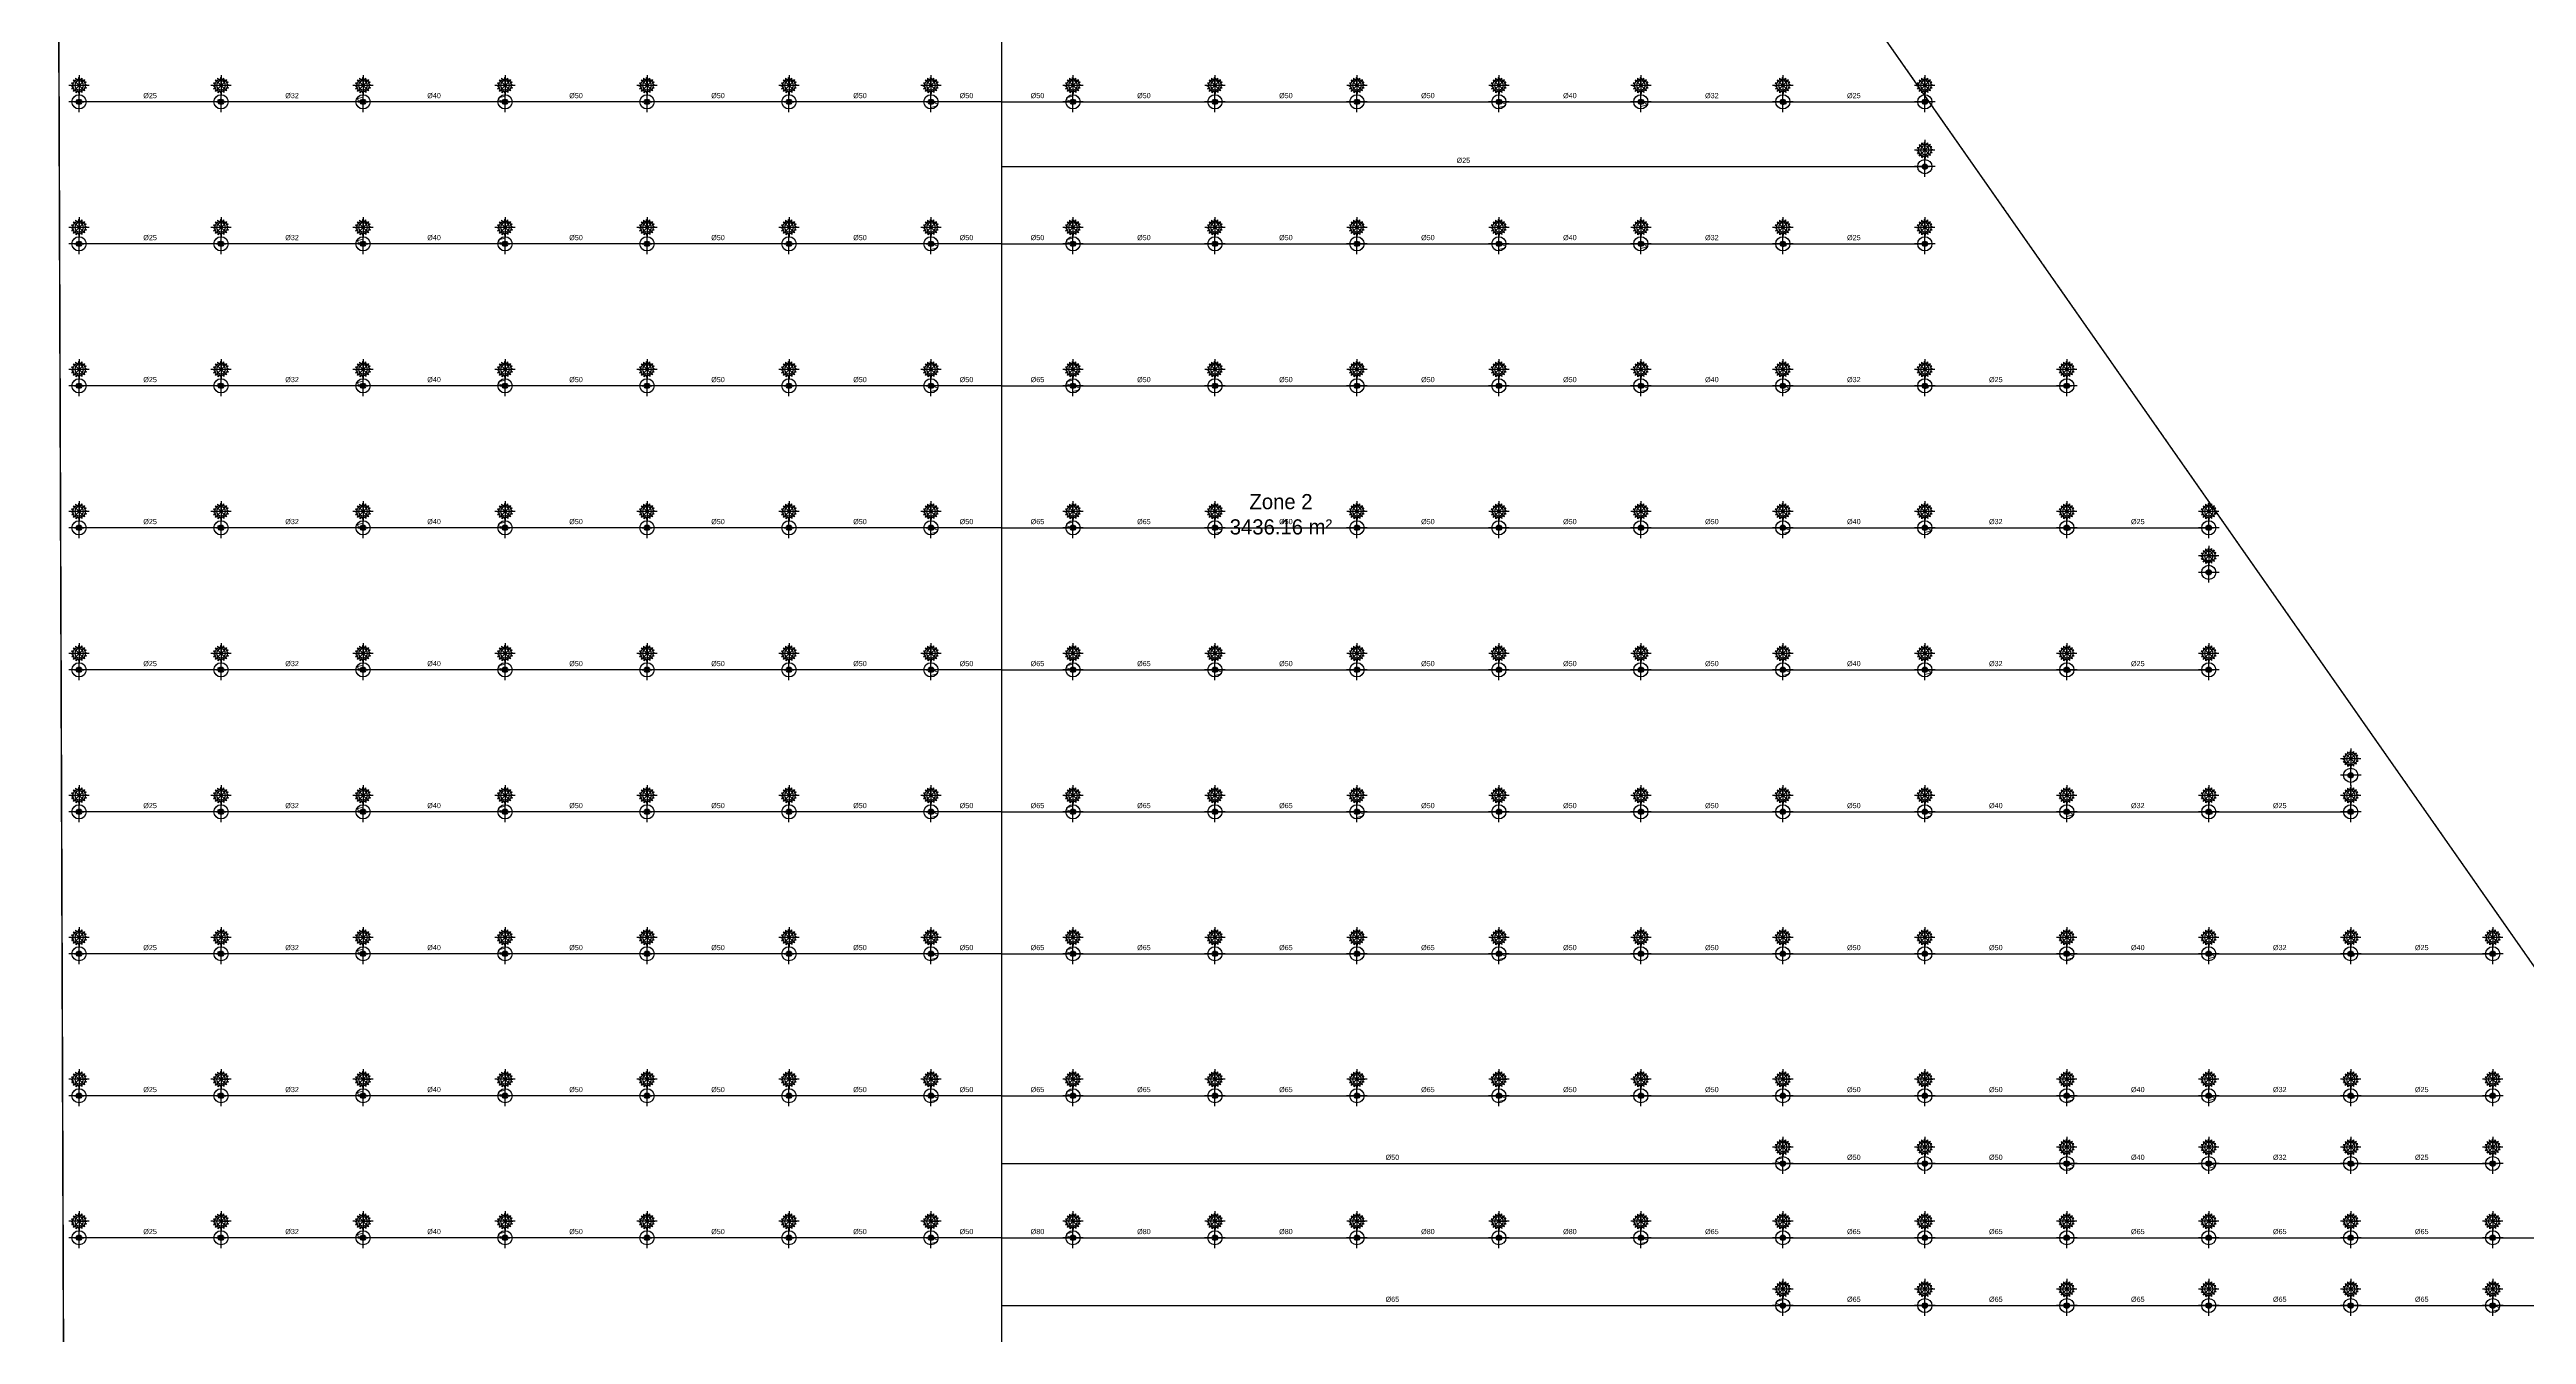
# Model space of a CAD drawing. Header units: millimetres. Extents: x 1706 to 534926, y -578380 to 27192.
# Drawn here: x 239674 to 292011, y -465972 to -438825 of the extents above; entities that cross this region are included whole.
import ezdxf

# ---------------------------------------------------------------- set-up
doc = ezdxf.new("R2010")
doc.units = ezdxf.units.MM
doc.linetypes.add('DASHDOT', pattern=[1, 0.5, -0.25, 0, -0.25])
doc.linetypes.add('DASHED', pattern=[19.05, 12.7, -6.35])
doc.layers.get('0').update_dxf_attribs({"color": 251})
for name, color, linetype in [('25∅', 1, 'DASHDOT'), ('floor boundary', 5, 'Continuous'), ('sprinkler - pipe branch', 1, 'Continuous'), ('sprinkler - pipe branch labels', 7, 'Continuous'), ('sprinkler - pipe branch markers', 8, 'Continuous'), ('sprinkler - pipe main', 1, 'Continuous'), ('sprinkler - pipe reducer', 30, 'Continuous'), ('sprinkler - sprinkler (above)', 4, 'Continuous'), ('sprinkler - zone label', 7, 'Continuous')]:
    doc.layers.add(name, color=color, linetype=linetype)
doc.layers.add('FF-PENDENT SPRINKLER', color=7, linetype='Continuous', true_color=0xcc0099)
doc.layers.add('McD-FIRE-SPRINKLER LINES', color=1, linetype='Continuous', lineweight=9)

# ---------------------------------------------------------------- blocks, each defined once
blk = doc.blocks.new('UPRIGHT SPRINKLER -68°C')
at = {"color": 5}
for p, q in [((-106, 3, 3), (-81, 13, 3)), ((-106, 3, 3), (-82, -7, 3)), ((-74, 76, 3), (-49, 65, 3)), ((-74, 76, 3), (-64, 51, 3)), ((3, 106, 3), (-9, 80, 3)), ((3, 106, 3), (13, 79, 3)), ((76, 74, 3), (49, 63, 3)), ((76, 74, 3), (65, 47, 3)), ((105, -3, 3), (79, 9, 3)), ((-76, -73, 3), (-66, -49, 3)), ((-76, -73, 3), (-53, -63, 3)), ((-4, -105, 3), (-13, -81, 3)), ((-4, -105, 3), (7, -81, 3)), ((72, -77, 3), (47, -66, 3)), ((72, -77, 3), (62, -51, 3)), ((105, -3, 3), (79, -13, 3))]:
    blk.add_line(p, q, dxfattribs=at)
at = {"color": 6}
for p, q in [((-1, -1, 3), (-106, 4, 3)), ((-96, 45, 3), (-78, 25, 3)), ((-96, 45, 3), (-69, 44, 3)), ((72, -77, 3), (-74, 76, 3)), ((-36, 100, 3), (-38, 72, 3)), ((-36, 100, 3), (-17, 79, 3)), ((-1, -1, 3), (3, 106, 3)), ((76, 74, 3), (-1, -1, 3)), ((43, 98, 3), (21, 77, 3)), ((43, 98, 3), (42, 68, 3)), ((99, 38, 3), (70, 39, 3)), ((99, 38, 3), (78, 18, 3)), ((-99, -35, 3), (-80, -18, 3)), ((-99, -35, 3), (-74, -36, 3)), ((-76, -73, 3), (-1, -1, 3)), ((-45, -95, 3), (-44, -70, 3)), ((-45, -95, 3), (-26, -78, 3)), ((-1, -1, 3), (-4, -105, 3)), ((-1, -1, 3), (105, -3, 3)), ((36, -98, 3), (19, -79, 3)), ((36, -98, 3), (38, -72, 3)), ((96, -43, 3), (69, -42, 3)), ((96, -43, 3), (77, -22, 3))]:
    blk.add_line(p, q, dxfattribs=at)
at = {"color": 5, "elevation": 3}
for points in [[(-1, -136), (-1, 135)], [(-137, -1), (135, -1)]]:
    blk.add_lwpolyline(points, dxfattribs=at)
at = {"color": 3}
blk.add_circle((-1, -1, 3), 59.2, dxfattribs=at)
at = {"color": 5}
for start, end in [(140.8422, 170.3714), (95.6315, 125.6992), (51.7639, 79.8685), (6.8313, 35.8146), (184.8407, 216.5012), (230.6178, 261.7138), (276.0216, 306.5945), (321.5184, 351.2266)]:
    blk.add_arc((-1, -1, 3), 81.1, start, end, dxfattribs=at)
blk = doc.blocks.new('PENDENT SPRINKLER (RG)')
at = {"linetype": 'Continuous', "extrusion": (0.000667552, -0.000166966, 1)}
h = blk.add_hatch(color=5, dxfattribs=at)
h.dxf.hatch_style = 1
edge = h.paths.add_edge_path()
edge.add_arc((0, 0), 56.7, 44.562, 404.562, ccw=False)
at = {"layer": '25∅', "linetype": 'Continuous', "extrusion": (0.000667552, -0.000166966, 1)}
h = blk.add_hatch(color=5, dxfattribs=at)
h.dxf.hatch_style = 1
edge = h.paths.add_edge_path()
edge.add_arc((0, 0), 56.7, 44.562, 404.562, ccw=False)
at = {"color": 222, "linetype": 'Continuous', "true_color": 0xcc0099, "extrusion": (0.000667073, -0.000166479, 1)}
for points in [[(0, -217), (0, 217)], [(-217, 0), (217, 0)]]:
    blk.add_lwpolyline(points, dxfattribs=at)
at = {"color": 222, "linetype": 'Continuous', "true_color": 0xcc0099, "extrusion": (0.000667552, -0.000166966, 1)}
blk.add_circle((0, 0), 150, dxfattribs=at)
at = {"color": 5, "linetype": 'Continuous', "extrusion": (0.000667552, -0.000166966, 1)}
blk.add_circle((0, 0), 56.7, dxfattribs=at)
at = {"layer": '25∅', "color": 5, "linetype": 'Continuous', "extrusion": (0.000667552, -0.000166966, 1)}
blk.add_circle((0, 0), 56.7, dxfattribs=at)
at = {"layer": 'FF-PENDENT SPRINKLER', "extrusion": (1.02436e-19, 0, -1), "xscale": 1.588226225829954, "yscale": 1.588226225829954, "zscale": 1.588226225829954}
blk.add_blockref('UPRIGHT SPRINKLER -68°C', (-346, 1, -4), dxfattribs=at)
blk = doc.blocks.new('reducer')
at = {"layer": 'McD-FIRE-SPRINKLER LINES'}
blk.add_lwpolyline([(16, 55), (33, 55), (48, 0), (0, 0)], close=True, dxfattribs=at)

msp = doc.modelspace()

# ---------------------------------------------------------------- linework, layer by layer
at = {"layer": 'floor boundary'}
msp.add_lwpolyline([(239673.856, -383177.8), (240169.16, -522270.843), (318922.686, -522270.843), (318922.686, -463861.665), (296138.648, -463861.665)], close=True, dxfattribs=at)
at = {"layer": 'floor boundary', "linetype": 'DASHED'}
msp.add_lwpolyline([(318922.686, -478682.031), (240013.942, -478682.031), (239673.856, -383177.8), (296138.648, -463861.665), (318922.686, -463861.665)], close=True, dxfattribs=at)
at = {"layer": 'McD-FIRE-SPRINKLER LINES'}
msp.add_lwpolyline([(239673.856, -383177.8), (240169.16, -522270.843), (318922.686, -522270.843), (318922.686, -463861.665), (296138.648, -463861.665)], close=True, dxfattribs=at)
at = {"layer": 'sprinkler - pipe branch'}
for points in [[(243298.271, -439929.915), (240298.271, -439929.915)], [(246298.271, -439929.915), (243298.271, -439929.915)], [(249298.271, -439929.915), (246298.271, -439929.915)], [(252298.271, -439929.915), (249298.271, -439929.915)], [(255298.271, -439929.915), (252298.271, -439929.915)], [(258298.271, -439929.915), (255298.271, -439929.915)], [(259798.271, -439929.915), (258298.271, -439929.915)], [(259798.271, -439929.915), (261298.271, -439929.915)], [(261298.271, -439929.915), (264298.271, -439929.915)], [(264298.271, -439929.915), (267298.271, -439929.915)], [(267298.271, -439929.915), (270298.271, -439929.915)], [(270298.271, -439929.915), (273298.271, -439929.915)], [(273298.271, -439929.915), (276298.271, -439929.915)], [(276298.271, -439929.915), (279298.271, -439929.915)], [(259798.271, -441298.055), (279298.271, -441298.055)], [(243298.271, -442929.915), (240298.271, -442929.915)], [(246298.271, -442929.915), (243298.271, -442929.915)], [(249298.271, -442929.915), (246298.271, -442929.915)], [(252298.271, -442929.915), (249298.271, -442929.915)], [(255298.271, -442929.915), (252298.271, -442929.915)], [(258298.271, -442929.915), (255298.271, -442929.915)], [(259798.271, -442929.915), (258298.271, -442929.915)], [(259798.271, -442929.915), (261298.271, -442929.915)], [(261298.271, -442929.915), (264298.271, -442929.915)], [(264298.271, -442929.915), (267298.271, -442929.915)], [(267298.271, -442929.915), (270298.271, -442929.915)], [(270298.271, -442929.915), (273298.271, -442929.915)], [(273298.271, -442929.915), (276298.271, -442929.915)], [(276298.271, -442929.915), (279298.271, -442929.915)], [(243298.271, -445929.915), (240298.271, -445929.915)], [(246298.271, -445929.915), (243298.271, -445929.915)], [(249298.271, -445929.915), (246298.271, -445929.915)], [(252298.271, -445929.915), (249298.271, -445929.915)], [(255298.271, -445929.915), (252298.271, -445929.915)], [(258298.271, -445929.915), (255298.271, -445929.915)], [(259798.271, -445929.915), (258298.271, -445929.915)], [(259798.271, -445929.915), (261298.271, -445929.915)], [(261298.271, -445929.915), (264298.271, -445929.915)], [(264298.271, -445929.915), (267298.271, -445929.915)], [(267298.271, -445929.915), (270298.271, -445929.915)], [(270298.271, -445929.915), (273298.271, -445929.915)], [(273298.271, -445929.915), (276298.271, -445929.915)], [(276298.271, -445929.915), (279298.271, -445929.915)], [(279298.271, -445929.915), (282298.271, -445929.915)], [(243298.271, -448929.915), (240298.271, -448929.915)], [(246298.271, -448929.915), (243298.271, -448929.915)], [(249298.271, -448929.915), (246298.271, -448929.915)], [(252298.271, -448929.915), (249298.271, -448929.915)], [(255298.271, -448929.915), (252298.271, -448929.915)], [(258298.271, -448929.915), (255298.271, -448929.915)], [(259798.271, -448929.915), (258298.271, -448929.915)], [(259798.271, -448929.915), (261298.271, -448929.915)], [(261298.271, -448929.915), (264298.271, -448929.915)], [(264298.271, -448929.915), (267298.271, -448929.915)], [(267298.271, -448929.915), (270298.271, -448929.915)], [(270298.271, -448929.915), (273298.271, -448929.915)], [(273298.271, -448929.915), (276298.271, -448929.915)], [(276298.271, -448929.915), (279298.271, -448929.915)], [(279298.271, -448929.915), (282298.271, -448929.915)], [(282298.271, -448929.915), (285298.271, -448929.915)], [(243298.271, -451929.915), (240298.271, -451929.915)], [(246298.271, -451929.915), (243298.271, -451929.915)], [(249298.271, -451929.915), (246298.271, -451929.915)], [(252298.271, -451929.915), (249298.271, -451929.915)], [(255298.271, -451929.915), (252298.271, -451929.915)], [(258298.271, -451929.915), (255298.271, -451929.915)], [(259798.271, -451929.915), (258298.271, -451929.915)], [(259798.271, -451929.915), (261298.271, -451929.915)], [(261298.271, -451929.915), (264298.271, -451929.915)], [(264298.271, -451929.915), (267298.271, -451929.915)], [(267298.271, -451929.915), (270298.271, -451929.915)], [(270298.271, -451929.915), (273298.271, -451929.915)], [(273298.271, -451929.915), (276298.271, -451929.915)], [(276298.271, -451929.915), (279298.271, -451929.915)], [(279298.271, -451929.915), (282298.271, -451929.915)], [(282298.271, -451929.915), (285298.271, -451929.915)], [(243298.271, -454929.915), (240298.271, -454929.915)], [(246298.271, -454929.915), (243298.271, -454929.915)], [(249298.271, -454929.915), (246298.271, -454929.915)], [(252298.271, -454929.915), (249298.271, -454929.915)], [(255298.271, -454929.915), (252298.271, -454929.915)], [(258298.271, -454929.915), (255298.271, -454929.915)], [(259798.271, -454929.915), (258298.271, -454929.915)], [(259798.271, -454929.915), (261298.271, -454929.915)], [(261298.271, -454929.915), (264298.271, -454929.915)], [(264298.271, -454929.915), (267298.271, -454929.915)], [(267298.271, -454929.915), (270298.271, -454929.915)], [(270298.271, -454929.915), (273298.271, -454929.915)], [(273298.271, -454929.915), (276298.271, -454929.915)], [(276298.271, -454929.915), (279298.271, -454929.915)], [(279298.271, -454929.915), (282298.271, -454929.915)], [(282298.271, -454929.915), (285298.271, -454929.915)], [(285298.271, -454929.915), (288298.271, -454929.915)], [(243298.271, -457929.915), (240298.271, -457929.915)], [(246298.271, -457929.915), (243298.271, -457929.915)], [(249298.271, -457929.915), (246298.271, -457929.915)], [(252298.271, -457929.915), (249298.271, -457929.915)], [(255298.271, -457929.915), (252298.271, -457929.915)], [(258298.271, -457929.915), (255298.271, -457929.915)], [(259798.271, -457929.915), (258298.271, -457929.915)], [(259798.271, -457929.915), (261298.271, -457929.915)], [(261298.271, -457929.915), (264298.271, -457929.915)], [(264298.271, -457929.915), (267298.271, -457929.915)], [(267298.271, -457929.915), (270298.271, -457929.915)], [(270298.271, -457929.915), (273298.271, -457929.915)], [(273298.271, -457929.915), (276298.271, -457929.915)], [(276298.271, -457929.915), (279298.271, -457929.915)], [(279298.271, -457929.915), (282298.271, -457929.915)], [(282298.271, -457929.915), (285298.271, -457929.915)], [(285298.271, -457929.915), (288298.271, -457929.915)], [(288298.271, -457929.915), (291298.271, -457929.915)], [(243298.271, -460929.915), (240298.271, -460929.915)], [(246298.271, -460929.915), (243298.271, -460929.915)], [(249298.271, -460929.915), (246298.271, -460929.915)], [(252298.271, -460929.915), (249298.271, -460929.915)], [(255298.271, -460929.915), (252298.271, -460929.915)], [(258298.271, -460929.915), (255298.271, -460929.915)], [(259798.271, -460929.915), (258298.271, -460929.915)], [(259798.271, -460929.915), (261298.271, -460929.915)], [(261298.271, -460929.915), (264298.271, -460929.915)], [(264298.271, -460929.915), (267298.271, -460929.915)], [(267298.271, -460929.915), (270298.271, -460929.915)], [(270298.271, -460929.915), (273298.271, -460929.915)], [(273298.271, -460929.915), (276298.271, -460929.915)], [(276298.271, -460929.915), (279298.271, -460929.915)], [(279298.271, -460929.915), (282298.271, -460929.915)], [(282298.271, -460929.915), (285298.271, -460929.915)], [(285298.271, -460929.915), (288298.271, -460929.915)], [(288298.271, -460929.915), (291298.271, -460929.915)], [(259798.271, -462361.665), (276298.271, -462361.665)], [(276298.271, -462361.665), (279298.271, -462361.665)], [(279298.271, -462361.665), (282298.271, -462361.665)], [(282298.271, -462361.665), (285298.271, -462361.665)], [(285298.271, -462361.665), (288298.271, -462361.665)], [(288298.271, -462361.665), (291298.271, -462361.665)], [(243298.271, -463929.915), (240298.271, -463929.915)], [(246298.271, -463929.915), (243298.271, -463929.915)], [(249298.271, -463929.915), (246298.271, -463929.915)], [(252298.271, -463929.915), (249298.271, -463929.915)], [(255298.271, -463929.915), (252298.271, -463929.915)], [(258298.271, -463929.915), (255298.271, -463929.915)], [(259798.271, -463929.915), (258298.271, -463929.915)], [(259798.271, -463929.915), (261298.271, -463929.915)], [(261298.271, -463929.915), (264298.271, -463929.915)], [(264298.271, -463929.915), (267298.271, -463929.915)], [(267298.271, -463929.915), (270298.271, -463929.915)], [(270298.271, -463929.915), (273298.271, -463929.915)], [(273298.271, -463929.915), (276298.271, -463929.915)], [(276298.271, -463929.915), (279298.271, -463929.915)], [(279298.271, -463929.915), (282298.271, -463929.915)], [(282298.271, -463929.915), (285298.271, -463929.915)], [(285298.271, -463929.915), (288298.271, -463929.915)], [(288298.271, -463929.915), (291298.271, -463929.915)], [(291298.271, -463929.915), (294298.271, -463929.915)], [(259798.271, -465361.665), (276298.271, -465361.665)], [(276298.271, -465361.665), (279298.271, -465361.665)], [(279298.271, -465361.665), (282298.271, -465361.665)], [(282298.271, -465361.665), (285298.271, -465361.665)], [(285298.271, -465361.665), (288298.271, -465361.665)], [(288298.271, -465361.665), (291298.271, -465361.665)], [(291298.271, -465361.665), (294298.271, -465361.665)]]:
    msp.add_lwpolyline(points, dxfattribs=at)
at = {"layer": 'sprinkler - pipe branch markers'}
for p, q in [((240198.271, -439929.915), (240398.271, -439929.915)), ((243198.271, -439929.915), (243398.271, -439929.915)), ((246198.271, -439929.915), (246398.271, -439929.915)), ((249198.271, -439929.915), (249398.271, -439929.915)), ((252198.271, -439929.915), (252398.271, -439929.915)), ((255198.271, -439929.915), (255398.271, -439929.915)), ((258198.271, -439929.915), (258398.271, -439929.915)), ((261198.271, -439929.915), (261398.271, -439929.915)), ((264198.271, -439929.915), (264398.271, -439929.915)), ((267198.271, -439929.915), (267398.271, -439929.915)), ((270198.271, -439929.915), (270398.271, -439929.915)), ((273198.271, -439929.915), (273398.271, -439929.915)), ((276198.271, -439929.915), (276398.271, -439929.915)), ((279198.271, -439929.915), (279398.271, -439929.915)), ((279198.271, -441298.055), (279398.271, -441298.055)), ((240198.271, -442929.915), (240398.271, -442929.915)), ((243198.271, -442929.915), (243398.271, -442929.915)), ((246198.271, -442929.915), (246398.271, -442929.915)), ((249198.271, -442929.915), (249398.271, -442929.915)), ((252198.271, -442929.915), (252398.271, -442929.915)), ((255198.271, -442929.915), (255398.271, -442929.915)), ((258198.271, -442929.915), (258398.271, -442929.915)), ((261198.271, -442929.915), (261398.271, -442929.915)), ((264198.271, -442929.915), (264398.271, -442929.915)), ((267198.271, -442929.915), (267398.271, -442929.915)), ((270198.271, -442929.915), (270398.271, -442929.915)), ((273198.271, -442929.915), (273398.271, -442929.915)), ((276198.271, -442929.915), (276398.271, -442929.915)), ((279198.271, -442929.915), (279398.271, -442929.915)), ((240198.271, -445929.915), (240398.271, -445929.915)), ((243198.271, -445929.915), (243398.271, -445929.915)), ((246198.271, -445929.915), (246398.271, -445929.915)), ((249198.271, -445929.915), (249398.271, -445929.915)), ((252198.271, -445929.915), (252398.271, -445929.915)), ((255198.271, -445929.915), (255398.271, -445929.915)), ((258198.271, -445929.915), (258398.271, -445929.915)), ((261198.271, -445929.915), (261398.271, -445929.915)), ((264198.271, -445929.915), (264398.271, -445929.915)), ((267198.271, -445929.915), (267398.271, -445929.915)), ((270198.271, -445929.915), (270398.271, -445929.915)), ((273198.271, -445929.915), (273398.271, -445929.915)), ((276198.271, -445929.915), (276398.271, -445929.915)), ((279198.271, -445929.915), (279398.271, -445929.915)), ((282198.271, -445929.915), (282398.271, -445929.915)), ((240198.271, -448929.915), (240398.271, -448929.915)), ((243198.271, -448929.915), (243398.271, -448929.915)), ((246198.271, -448929.915), (246398.271, -448929.915)), ((249198.271, -448929.915), (249398.271, -448929.915)), ((252198.271, -448929.915), (252398.271, -448929.915)), ((255198.271, -448929.915), (255398.271, -448929.915)), ((258198.271, -448929.915), (258398.271, -448929.915)), ((261198.271, -448929.915), (261398.271, -448929.915)), ((264198.271, -448929.915), (264398.271, -448929.915)), ((267198.271, -448929.915), (267398.271, -448929.915)), ((270198.271, -448929.915), (270398.271, -448929.915)), ((273198.271, -448929.915), (273398.271, -448929.915)), ((276198.271, -448929.915), (276398.271, -448929.915)), ((279198.271, -448929.915), (279398.271, -448929.915)), ((282198.271, -448929.915), (282398.271, -448929.915)), ((285198.271, -448929.915), (285398.271, -448929.915)), ((240198.271, -451929.915), (240398.271, -451929.915)), ((243198.271, -451929.915), (243398.271, -451929.915)), ((246198.271, -451929.915), (246398.271, -451929.915)), ((249198.271, -451929.915), (249398.271, -451929.915)), ((252198.271, -451929.915), (252398.271, -451929.915)), ((255198.271, -451929.915), (255398.271, -451929.915)), ((258198.271, -451929.915), (258398.271, -451929.915)), ((261198.271, -451929.915), (261398.271, -451929.915)), ((264198.271, -451929.915), (264398.271, -451929.915)), ((267198.271, -451929.915), (267398.271, -451929.915)), ((270198.271, -451929.915), (270398.271, -451929.915)), ((273198.271, -451929.915), (273398.271, -451929.915)), ((276198.271, -451929.915), (276398.271, -451929.915)), ((279198.271, -451929.915), (279398.271, -451929.915)), ((282198.271, -451929.915), (282398.271, -451929.915)), ((285198.271, -451929.915), (285398.271, -451929.915)), ((240198.271, -454929.915), (240398.271, -454929.915)), ((243198.271, -454929.915), (243398.271, -454929.915)), ((246198.271, -454929.915), (246398.271, -454929.915)), ((249198.271, -454929.915), (249398.271, -454929.915)), ((252198.271, -454929.915), (252398.271, -454929.915)), ((255198.271, -454929.915), (255398.271, -454929.915)), ((258198.271, -454929.915), (258398.271, -454929.915)), ((261198.271, -454929.915), (261398.271, -454929.915)), ((264198.271, -454929.915), (264398.271, -454929.915)), ((267198.271, -454929.915), (267398.271, -454929.915)), ((270198.271, -454929.915), (270398.271, -454929.915)), ((273198.271, -454929.915), (273398.271, -454929.915)), ((276198.271, -454929.915), (276398.271, -454929.915)), ((279198.271, -454929.915), (279398.271, -454929.915)), ((282198.271, -454929.915), (282398.271, -454929.915)), ((285198.271, -454929.915), (285398.271, -454929.915)), ((288198.271, -454929.915), (288398.271, -454929.915)), ((240198.271, -457929.915), (240398.271, -457929.915)), ((243198.271, -457929.915), (243398.271, -457929.915)), ((246198.271, -457929.915), (246398.271, -457929.915)), ((249198.271, -457929.915), (249398.271, -457929.915)), ((252198.271, -457929.915), (252398.271, -457929.915)), ((255198.271, -457929.915), (255398.271, -457929.915)), ((258198.271, -457929.915), (258398.271, -457929.915)), ((261198.271, -457929.915), (261398.271, -457929.915)), ((264198.271, -457929.915), (264398.271, -457929.915)), ((267198.271, -457929.915), (267398.271, -457929.915)), ((270198.271, -457929.915), (270398.271, -457929.915)), ((273198.271, -457929.915), (273398.271, -457929.915)), ((276198.271, -457929.915), (276398.271, -457929.915)), ((279198.271, -457929.915), (279398.271, -457929.915)), ((282198.271, -457929.915), (282398.271, -457929.915)), ((285198.271, -457929.915), (285398.271, -457929.915)), ((288198.271, -457929.915), (288398.271, -457929.915)), ((291198.271, -457929.915), (291398.271, -457929.915)), ((240198.271, -460929.915), (240398.271, -460929.915)), ((243198.271, -460929.915), (243398.271, -460929.915)), ((246198.271, -460929.915), (246398.271, -460929.915)), ((249198.271, -460929.915), (249398.271, -460929.915)), ((252198.271, -460929.915), (252398.271, -460929.915)), ((255198.271, -460929.915), (255398.271, -460929.915)), ((258198.271, -460929.915), (258398.271, -460929.915)), ((261198.271, -460929.915), (261398.271, -460929.915)), ((264198.271, -460929.915), (264398.271, -460929.915)), ((267198.271, -460929.915), (267398.271, -460929.915)), ((270198.271, -460929.915), (270398.271, -460929.915)), ((273198.271, -460929.915), (273398.271, -460929.915)), ((276198.271, -460929.915), (276398.271, -460929.915)), ((279198.271, -460929.915), (279398.271, -460929.915)), ((282198.271, -460929.915), (282398.271, -460929.915)), ((285198.271, -460929.915), (285398.271, -460929.915)), ((288198.271, -460929.915), (288398.271, -460929.915)), ((291198.271, -460929.915), (291398.271, -460929.915)), ((276198.271, -462361.665), (276398.271, -462361.665)), ((279198.271, -462361.665), (279398.271, -462361.665)), ((282198.271, -462361.665), (282398.271, -462361.665)), ((285198.271, -462361.665), (285398.271, -462361.665)), ((288198.271, -462361.665), (288398.271, -462361.665)), ((291198.271, -462361.665), (291398.271, -462361.665)), ((240198.271, -463929.915), (240398.271, -463929.915)), ((243198.271, -463929.915), (243398.271, -463929.915)), ((246198.271, -463929.915), (246398.271, -463929.915)), ((249198.271, -463929.915), (249398.271, -463929.915)), ((252198.271, -463929.915), (252398.271, -463929.915)), ((255198.271, -463929.915), (255398.271, -463929.915)), ((258198.271, -463929.915), (258398.271, -463929.915)), ((261198.271, -463929.915), (261398.271, -463929.915)), ((264198.271, -463929.915), (264398.271, -463929.915)), ((267198.271, -463929.915), (267398.271, -463929.915)), ((270198.271, -463929.915), (270398.271, -463929.915)), ((273198.271, -463929.915), (273398.271, -463929.915)), ((276198.271, -463929.915), (276398.271, -463929.915)), ((279198.271, -463929.915), (279398.271, -463929.915)), ((282198.271, -463929.915), (282398.271, -463929.915)), ((285198.271, -463929.915), (285398.271, -463929.915)), ((288198.271, -463929.915), (288398.271, -463929.915)), ((291198.271, -463929.915), (291398.271, -463929.915)), ((276198.271, -465361.665), (276398.271, -465361.665)), ((279198.271, -465361.665), (279398.271, -465361.665)), ((282198.271, -465361.665), (282398.271, -465361.665)), ((285198.271, -465361.665), (285398.271, -465361.665)), ((288198.271, -465361.665), (288398.271, -465361.665)), ((291198.271, -465361.665), (291398.271, -465361.665))]:
    msp.add_line(p, q, dxfattribs=at)
at = {"layer": 'sprinkler - pipe main'}
msp.add_lwpolyline([(259798.271, -478382.031), (259798.271, -412234.048)], dxfattribs=at)

# ---------------------------------------------------------------- block references
at = {"layer": 'sprinkler - pipe reducer', "color": 30}
for p, xscale, yscale, zscale, rotation in [((243298.271, -439929.915), 1.271941932564014, 1.271941932564014, 1.271941932564014, 90), ((246298.271, -439929.915), 2.061508256296826, 2.061508256296826, 2.061508256296826, 90), ((249298.271, -439929.915), 2.5, 2.5, 2.5, 90), ((258298.271, -439929.915), 2.5, 2.5, 2.5, 270), ((261298.271, -439929.915), 2.5, 2.5, 2.5, 90), ((270298.271, -439929.915), 2.5, 2.5, 2.5, 270), ((273298.271, -439929.915), 2.061508256296826, 2.061508256296826, 2.061508256296826, 270), ((276298.271, -439929.915), 1.271941932564014, 1.271941932564014, 1.271941932564014, 270), ((279298.271, -441298.055), 0.9761904761904762, 0.9761904761904762, 0.9761904761904762, 270), ((243298.271, -442929.915), 1.271941932564014, 1.271941932564014, 1.271941932564014, 90), ((246298.271, -442929.915), 2.061508256296826, 2.061508256296826, 2.061508256296826, 90), ((249298.271, -442929.915), 2.5, 2.5, 2.5, 90), ((258298.271, -442929.915), 2.5, 2.5, 2.5, 270), ((261298.271, -442929.915), 2.5, 2.5, 2.5, 90), ((270298.271, -442929.915), 2.5, 2.5, 2.5, 270), ((273298.271, -442929.915), 2.061508256296826, 2.061508256296826, 2.061508256296826, 270), ((276298.271, -442929.915), 1.271941932564014, 1.271941932564014, 1.271941932564014, 270), ((243298.271, -445929.915), 1.271941932564014, 1.271941932564014, 1.271941932564014, 90), ((246298.271, -445929.915), 2.061508256296826, 2.061508256296826, 2.061508256296826, 90), ((249298.271, -445929.915), 2.5, 2.5, 2.5, 90), ((261298.271, -445929.915), 2.5, 2.5, 2.5, 90), ((258298.271, -445929.915), 2.5, 2.5, 2.5, 270), ((261298.271, -445929.915), 2.5, 2.5, 2.5, 270), ((273298.271, -445929.915), 2.5, 2.5, 2.5, 270), ((276298.271, -445929.915), 2.061508256296826, 2.061508256296826, 2.061508256296826, 270), ((279298.271, -445929.915), 1.271941932564014, 1.271941932564014, 1.271941932564014, 270), ((243298.271, -448929.915), 1.271941932564014, 1.271941932564014, 1.271941932564014, 90), ((246298.271, -448929.915), 2.061508256296826, 2.061508256296826, 2.061508256296826, 90), ((249298.271, -448929.915), 2.5, 2.5, 2.5, 90), ((258298.271, -448929.915), 2.5, 2.5, 2.5, 270), ((261298.271, -448929.915), 2.5, 2.5, 2.5, 90), ((264298.271, -448929.915), 2.5, 2.5, 2.5, 270), ((276298.271, -448929.915), 2.5, 2.5, 2.5, 270), ((279298.271, -448929.915), 2.061508256296826, 2.061508256296826, 2.061508256296826, 270), ((282298.271, -448929.915), 1.271941932564014, 1.271941932564014, 1.271941932564014, 270), ((243298.271, -451929.915), 1.271941932564014, 1.271941932564014, 1.271941932564014, 90), ((246298.271, -451929.915), 2.061508256296826, 2.061508256296826, 2.061508256296826, 90), ((249298.271, -451929.915), 2.5, 2.5, 2.5, 90), ((258298.271, -451929.915), 2.5, 2.5, 2.5, 270), ((261298.271, -451929.915), 2.5, 2.5, 2.5, 90), ((264298.271, -451929.915), 2.5, 2.5, 2.5, 270), ((276298.271, -451929.915), 2.5, 2.5, 2.5, 270), ((279298.271, -451929.915), 2.061508256296826, 2.061508256296826, 2.061508256296826, 270), ((282298.271, -451929.915), 1.271941932564014, 1.271941932564014, 1.271941932564014, 270), ((243298.271, -454929.915), 1.271941932564014, 1.271941932564014, 1.271941932564014, 90), ((246298.271, -454929.915), 2.061508256296826, 2.061508256296826, 2.061508256296826, 90), ((249298.271, -454929.915), 2.5, 2.5, 2.5, 90), ((258298.271, -454929.915), 2.5, 2.5, 2.5, 270), ((261298.271, -454929.915), 2.5, 2.5, 2.5, 90), ((267298.271, -454929.915), 2.5, 2.5, 2.5, 270), ((279298.271, -454929.915), 2.5, 2.5, 2.5, 270), ((282298.271, -454929.915), 2.061508256296826, 2.061508256296826, 2.061508256296826, 270), ((285298.271, -454929.915), 1.271941932564014, 1.271941932564014, 1.271941932564014, 270), ((243298.271, -457929.915), 1.271941932564014, 1.271941932564014, 1.271941932564014, 90), ((246298.271, -457929.915), 2.061508256296826, 2.061508256296826, 2.061508256296826, 90), ((249298.271, -457929.915), 2.5, 2.5, 2.5, 90), ((258298.271, -457929.915), 2.5, 2.5, 2.5, 270), ((261298.271, -457929.915), 2.5, 2.5, 2.5, 90), ((270298.271, -457929.915), 2.5, 2.5, 2.5, 270), ((282298.271, -457929.915), 2.5, 2.5, 2.5, 270), ((285298.271, -457929.915), 2.061508256296826, 2.061508256296826, 2.061508256296826, 270), ((288298.271, -457929.915), 1.271941932564014, 1.271941932564014, 1.271941932564014, 270), ((243298.271, -460929.915), 1.271941932564014, 1.271941932564014, 1.271941932564014, 90), ((246298.271, -460929.915), 2.061508256296826, 2.061508256296826, 2.061508256296826, 90), ((249298.271, -460929.915), 2.5, 2.5, 2.5, 90), ((258298.271, -460929.915), 2.5, 2.5, 2.5, 270), ((261298.271, -460929.915), 2.5, 2.5, 2.5, 90), ((270298.271, -460929.915), 2.5, 2.5, 2.5, 270), ((282298.271, -460929.915), 2.5, 2.5, 2.5, 270), ((285298.271, -460929.915), 2.061508256296826, 2.061508256296826, 2.061508256296826, 270), ((288298.271, -460929.915), 1.271941932564014, 1.271941932564014, 1.271941932564014, 270), ((276298.271, -462361.665), 2.5, 2.5, 2.5, 90), ((282298.271, -462361.665), 2.5, 2.5, 2.5, 270), ((285298.271, -462361.665), 2.061508256296826, 2.061508256296826, 2.061508256296826, 270), ((288298.271, -462361.665), 1.271941932564014, 1.271941932564014, 1.271941932564014, 270), ((243298.271, -463929.915), 1.271941932564014, 1.271941932564014, 1.271941932564014, 90), ((246298.271, -463929.915), 2.061508256296826, 2.061508256296826, 2.061508256296826, 90), ((249298.271, -463929.915), 2.5, 2.5, 2.5, 90), ((258298.271, -463929.915), 2.5, 2.5, 2.5, 270), ((261298.271, -463929.915), 2.5, 2.5, 2.5, 90), ((273298.271, -463929.915), 2.5, 2.5, 2.5, 270), ((276298.271, -465361.665), 2.5, 2.5, 2.5, 90), ((291298.271, -465361.665), 2.5, 2.5, 2.5, 270)]:
    msp.add_blockref('reducer', p, dxfattribs=dict(at, xscale=xscale, yscale=yscale, zscale=zscale, rotation=rotation))
at = {"layer": 'sprinkler - sprinkler (above)', "rotation": 90}
for p in [(240298.271, -439929.915), (243298.271, -439929.915), (246298.271, -439929.915), (249298.271, -439929.915), (252298.271, -439929.915), (255298.271, -439929.915), (258298.271, -439929.915), (261298.271, -439929.915), (264298.271, -439929.915), (267298.271, -439929.915), (270298.271, -439929.915), (273298.271, -439929.915), (276298.271, -439929.915), (279298.271, -439929.915), (279298.271, -441298.055), (240298.271, -442929.915), (243298.271, -442929.915), (246298.271, -442929.915), (249298.271, -442929.915), (252298.271, -442929.915), (255298.271, -442929.915), (258298.271, -442929.915), (261298.271, -442929.915), (264298.271, -442929.915), (267298.271, -442929.915), (270298.271, -442929.915), (273298.271, -442929.915), (276298.271, -442929.915), (279298.271, -442929.915), (240298.271, -445929.915), (243298.271, -445929.915), (246298.271, -445929.915), (249298.271, -445929.915), (252298.271, -445929.915), (255298.271, -445929.915), (258298.271, -445929.915), (261298.271, -445929.915), (264298.271, -445929.915), (267298.271, -445929.915), (270298.271, -445929.915), (273298.271, -445929.915), (276298.271, -445929.915), (279298.271, -445929.915), (282298.271, -445929.915), (240298.271, -448929.915), (243298.271, -448929.915), (246298.271, -448929.915), (249298.271, -448929.915), (252298.271, -448929.915), (255298.271, -448929.915), (258298.271, -448929.915), (261298.271, -448929.915), (264298.271, -448929.915), (267298.271, -448929.915), (270298.271, -448929.915), (273298.271, -448929.915), (276298.271, -448929.915), (279298.271, -448929.915), (282298.271, -448929.915), (285298.271, -448929.915), (285298.271, -449871.596), (240298.271, -451929.915), (243298.271, -451929.915), (246298.271, -451929.915), (249298.271, -451929.915), (252298.271, -451929.915), (255298.271, -451929.915), (258298.271, -451929.915), (261298.271, -451929.915), (264298.271, -451929.915), (267298.271, -451929.915), (270298.271, -451929.915), (273298.271, -451929.915), (276298.271, -451929.915), (279298.271, -451929.915), (282298.271, -451929.915), (285298.271, -451929.915), (288298.271, -454158.367), (240298.271, -454929.915), (243298.271, -454929.915), (246298.271, -454929.915), (249298.271, -454929.915), (252298.271, -454929.915), (255298.271, -454929.915), (258298.271, -454929.915), (261298.271, -454929.915), (264298.271, -454929.915), (267298.271, -454929.915), (270298.271, -454929.915), (273298.271, -454929.915), (276298.271, -454929.915), (279298.271, -454929.915), (282298.271, -454929.915), (285298.271, -454929.915), (288298.271, -454929.915), (240298.271, -457929.915), (243298.271, -457929.915), (246298.271, -457929.915), (249298.271, -457929.915), (252298.271, -457929.915), (255298.271, -457929.915), (258298.271, -457929.915), (261298.271, -457929.915), (264298.271, -457929.915), (267298.271, -457929.915), (270298.271, -457929.915), (273298.271, -457929.915), (276298.271, -457929.915), (279298.271, -457929.915), (282298.271, -457929.915), (285298.271, -457929.915), (288298.271, -457929.915), (291298.271, -457929.915), (240298.271, -460929.915), (243298.271, -460929.915), (246298.271, -460929.915), (249298.271, -460929.915), (252298.271, -460929.915), (255298.271, -460929.915), (258298.271, -460929.915), (261298.271, -460929.915), (264298.271, -460929.915), (267298.271, -460929.915), (270298.271, -460929.915), (273298.271, -460929.915), (276298.271, -460929.915), (279298.271, -460929.915), (282298.271, -460929.915), (285298.271, -460929.915), (288298.271, -460929.915), (291298.271, -460929.915), (276298.271, -462361.665), (279298.271, -462361.665), (282298.271, -462361.665), (285298.271, -462361.665), (288298.271, -462361.665), (291298.271, -462361.665), (240298.271, -463929.915), (243298.271, -463929.915), (246298.271, -463929.915), (249298.271, -463929.915), (252298.271, -463929.915), (255298.271, -463929.915), (258298.271, -463929.915), (261298.271, -463929.915), (264298.271, -463929.915), (267298.271, -463929.915), (270298.271, -463929.915), (273298.271, -463929.915), (276298.271, -463929.915), (279298.271, -463929.915), (282298.271, -463929.915), (285298.271, -463929.915), (288298.271, -463929.915), (291298.271, -463929.915), (276298.271, -465361.665), (279298.271, -465361.665), (282298.271, -465361.665), (285298.271, -465361.665), (288298.271, -465361.665), (291298.271, -465361.665)]:
    msp.add_blockref('PENDENT SPRINKLER (RG)', p, dxfattribs=at)

# ---------------------------------------------------------------- texts
at = {"layer": 'sprinkler - pipe branch labels', "char_height": 110, "attachment_point": 5}
for s, insert in [('Ø25', (241798.271, -439799.915)), ('Ø32', (244798.271, -439799.915)), ('Ø40', (247798.271, -439799.915)), ('Ø50', (250798.271, -439799.915)), ('Ø50', (253798.271, -439799.915)), ('Ø50', (256798.271, -439799.915)), ('Ø50', (259048.271, -439799.915)), ('Ø50', (260548.271, -439799.915)), ('Ø50', (262798.271, -439799.915)), ('Ø50', (265798.271, -439799.915)), ('Ø50', (268798.271, -439799.915)), ('Ø40', (271798.271, -439799.915)), ('Ø32', (274798.271, -439799.915)), ('Ø25', (277798.271, -439799.915)), ('Ø25', (269548.271, -441168.055)), ('Ø25', (241798.271, -442799.915)), ('Ø32', (244798.271, -442799.915)), ('Ø40', (247798.271, -442799.915)), ('Ø50', (250798.271, -442799.915)), ('Ø50', (253798.271, -442799.915)), ('Ø50', (256798.271, -442799.915)), ('Ø50', (259048.271, -442799.915)), ('Ø50', (260548.271, -442799.915)), ('Ø50', (262798.271, -442799.915)), ('Ø50', (265798.271, -442799.915)), ('Ø50', (268798.271, -442799.915)), ('Ø40', (271798.271, -442799.915)), ('Ø32', (274798.271, -442799.915)), ('Ø25', (277798.271, -442799.915)), ('Ø25', (241798.271, -445799.915)), ('Ø32', (244798.271, -445799.915)), ('Ø40', (247798.271, -445799.915)), ('Ø50', (250798.271, -445799.915)), ('Ø50', (253798.271, -445799.915)), ('Ø50', (256798.271, -445799.915)), ('Ø50', (259048.271, -445799.915)), ('Ø65', (260548.271, -445799.915)), ('Ø50', (262798.271, -445799.915)), ('Ø50', (265798.271, -445799.915)), ('Ø50', (268798.271, -445799.915)), ('Ø50', (271798.271, -445799.915)), ('Ø40', (274798.271, -445799.915)), ('Ø32', (277798.271, -445799.915)), ('Ø25', (280798.271, -445799.915)), ('Ø25', (241798.271, -448799.915)), ('Ø32', (244798.271, -448799.915)), ('Ø40', (247798.271, -448799.915)), ('Ø50', (250798.271, -448799.915)), ('Ø50', (253798.271, -448799.915)), ('Ø50', (256798.271, -448799.915)), ('Ø50', (259048.271, -448799.915)), ('Ø65', (260548.271, -448799.915)), ('Ø65', (262798.271, -448799.915)), ('Ø50', (265798.271, -448799.915)), ('Ø50', (268798.271, -448799.915)), ('Ø50', (271798.271, -448799.915)), ('Ø50', (274798.271, -448799.915)), ('Ø40', (277798.271, -448799.915)), ('Ø32', (280798.271, -448799.915)), ('Ø25', (283798.271, -448799.915)), ('Ø25', (241798.271, -451799.915)), ('Ø32', (244798.271, -451799.915)), ('Ø40', (247798.271, -451799.915)), ('Ø50', (250798.271, -451799.915)), ('Ø50', (253798.271, -451799.915)), ('Ø50', (256798.271, -451799.915)), ('Ø50', (259048.271, -451799.915)), ('Ø65', (260548.271, -451799.915)), ('Ø65', (262798.271, -451799.915)), ('Ø50', (265798.271, -451799.915)), ('Ø50', (268798.271, -451799.915)), ('Ø50', (271798.271, -451799.915)), ('Ø50', (274798.271, -451799.915)), ('Ø40', (277798.271, -451799.915)), ('Ø32', (280798.271, -451799.915)), ('Ø25', (283798.271, -451799.915)), ('Ø25', (241798.271, -454799.915)), ('Ø32', (244798.271, -454799.915)), ('Ø40', (247798.271, -454799.915)), ('Ø50', (250798.271, -454799.915)), ('Ø50', (253798.271, -454799.915)), ('Ø50', (256798.271, -454799.915)), ('Ø50', (259048.271, -454799.915)), ('Ø65', (260548.271, -454799.915)), ('Ø65', (262798.271, -454799.915)), ('Ø65', (265798.271, -454799.915)), ('Ø50', (268798.271, -454799.915)), ('Ø50', (271798.271, -454799.915)), ('Ø50', (274798.271, -454799.915)), ('Ø50', (277798.271, -454799.915)), ('Ø40', (280798.271, -454799.915)), ('Ø32', (283798.271, -454799.915)), ('Ø25', (286798.271, -454799.915)), ('Ø25', (241798.271, -457799.915)), ('Ø32', (244798.271, -457799.915)), ('Ø40', (247798.271, -457799.915)), ('Ø50', (250798.271, -457799.915)), ('Ø50', (253798.271, -457799.915)), ('Ø50', (256798.271, -457799.915)), ('Ø50', (259048.271, -457799.915)), ('Ø65', (260548.271, -457799.915)), ('Ø65', (262798.271, -457799.915)), ('Ø65', (265798.271, -457799.915)), ('Ø65', (268798.271, -457799.915)), ('Ø50', (271798.271, -457799.915)), ('Ø50', (274798.271, -457799.915)), ('Ø50', (277798.271, -457799.915)), ('Ø50', (280798.271, -457799.915)), ('Ø40', (283798.271, -457799.915)), ('Ø32', (286798.271, -457799.915)), ('Ø25', (289798.271, -457799.915)), ('Ø25', (241798.271, -460799.915)), ('Ø32', (244798.271, -460799.915)), ('Ø40', (247798.271, -460799.915)), ('Ø50', (250798.271, -460799.915)), ('Ø50', (253798.271, -460799.915)), ('Ø50', (256798.271, -460799.915)), ('Ø50', (259048.271, -460799.915)), ('Ø65', (260548.271, -460799.915)), ('Ø65', (262798.271, -460799.915)), ('Ø65', (265798.271, -460799.915)), ('Ø65', (268798.271, -460799.915)), ('Ø50', (271798.271, -460799.915)), ('Ø50', (274798.271, -460799.915)), ('Ø50', (277798.271, -460799.915)), ('Ø50', (280798.271, -460799.915)), ('Ø40', (283798.271, -460799.915)), ('Ø32', (286798.271, -460799.915)), ('Ø25', (289798.271, -460799.915)), ('Ø50', (268048.271, -462231.665)), ('Ø50', (277798.271, -462231.665)), ('Ø50', (280798.271, -462231.665)), ('Ø40', (283798.271, -462231.665)), ('Ø32', (286798.271, -462231.665)), ('Ø25', (289798.271, -462231.665)), ('Ø25', (241798.271, -463799.915)), ('Ø32', (244798.271, -463799.915)), ('Ø40', (247798.271, -463799.915)), ('Ø50', (250798.271, -463799.915)), ('Ø50', (253798.271, -463799.915)), ('Ø50', (256798.271, -463799.915)), ('Ø50', (259048.271, -463799.915)), ('Ø80', (260548.271, -463799.915)), ('Ø80', (262798.271, -463799.915)), ('Ø80', (265798.271, -463799.915)), ('Ø80', (268798.271, -463799.915)), ('Ø80', (271798.271, -463799.915)), ('Ø65', (274798.271, -463799.915)), ('Ø65', (277798.271, -463799.915)), ('Ø65', (280798.271, -463799.915)), ('Ø65', (283798.271, -463799.915)), ('Ø65', (286798.271, -463799.915)), ('Ø65', (289798.271, -463799.915)), ('Ø65', (268048.271, -465231.665)), ('Ø65', (277798.271, -465231.665)), ('Ø65', (280798.271, -465231.665)), ('Ø65', (283798.271, -465231.665)), ('Ø65', (286798.271, -465231.665)), ('Ø65', (289798.271, -465231.665))]:
    msp.add_mtext(s, dxfattribs=dict(at, insert=insert))
at = {"layer": 'sprinkler - zone label', "color": 7, "insert": (265694.388, -448645.916), "char_height": 320.1703, "attachment_point": 5}
msp.add_mtext('Zone 2\\P3436.16 m²', dxfattribs=at)

doc.saveas('drawing.dxf')
